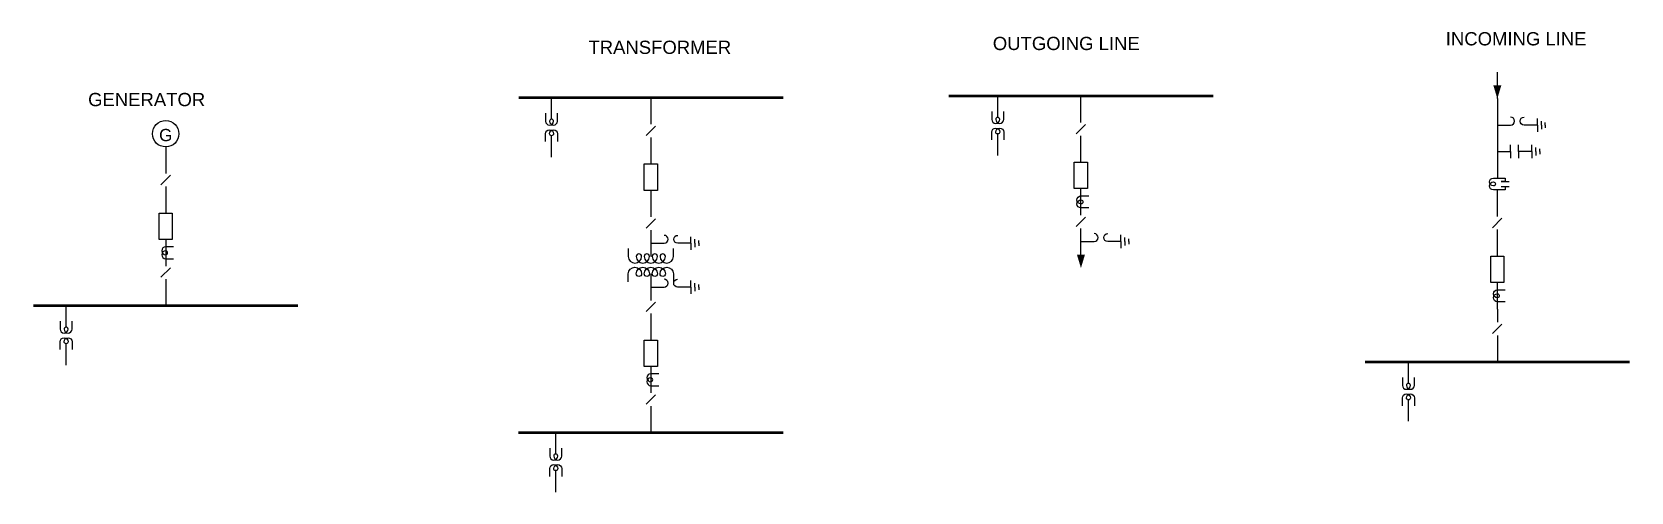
# Model space of a CAD drawing. Header units: millimetres. Extents: x 116 to 720, y 12 to 186.
import ezdxf

# ---------------------------------------------------------------- set-up
doc = ezdxf.new("R2010")
doc.units = ezdxf.units.MM
doc.styles.get("Standard").update_dxf_attribs({"font": 'arial_0.ttf'})

msp = doc.modelspace()

# ---------------------------------------------------------------- linework, layer by layer
for p, q in [((669.02, 160.78), (669.02, 170.78)), ((311.77, 153.03), (311.77, 161.12)), ((349.31, 161.12), (349.31, 151.12)), ((480.31, 153.68), (480.31, 161.76)), ((511.74, 151.76), (511.74, 161.76)), ((669.02, 160.78), (669.02, 150.78)), ((513.51, 151.03), (509.98, 147.49)), ((684.14, 150.78), (684.14, 153.28)), ((685.64, 150.78), (685.64, 152.28)), ((687.14, 150.78), (687.14, 151.78)), ((311.77, 138.69), (311.77, 146.78)), ((347.54, 146.85), (351.07, 150.38)), ((349.31, 146.12), (349.31, 136.12)), ((480.31, 139.34), (480.31, 147.42)), ((511.74, 136.76), (511.74, 146.76)), ((669.02, 150.78), (669.02, 140.78)), ((684.14, 150.78), (684.14, 148.28)), ((685.64, 150.78), (685.64, 149.28)), ((687.14, 150.78), (687.14, 149.78)), ((166.03, 142.53), (166.03, 132.53)), ((669.02, 140.78), (669.02, 130.78)), ((669.02, 140.78), (674.02, 140.78)), ((674.02, 140.78), (674.02, 143.28)), ((674.02, 140.78), (674.02, 138.28)), ((677.02, 140.78), (677.02, 143.28)), ((682.02, 140.78), (677.02, 140.78)), ((677.02, 140.78), (677.02, 138.28)), ((682.02, 140.78), (682.02, 143.28)), ((682.02, 140.78), (682.02, 138.28)), ((683.52, 140.78), (683.52, 142.28)), ((683.52, 140.78), (683.52, 139.28)), ((685.02, 140.78), (685.02, 141.78)), ((685.02, 140.78), (685.02, 139.78)), ((164.26, 128.27), (167.8, 131.8)), ((166.03, 127.53), (166.03, 117.53)), ((670.52, 130.78), (672.02, 130.78)), ((672.02, 129.53), (670.52, 129.53)), ((670.52, 129.53), (673.52, 129.53)), ((670.52, 127.53), (673.52, 127.53)), ((672.02, 130.78), (672.02, 129.53)), ((672.02, 127.53), (672.02, 126.28)), ((349.31, 126.12), (349.31, 116.12)), ((511.74, 116.76), (511.74, 126.76)), ((669.02, 116.28), (669.02, 126.28)), ((672.02, 126.28), (670.52, 126.28)), ((347.54, 111.85), (351.07, 115.38)), ((513.51, 116.03), (509.98, 112.49)), ((670.78, 115.55), (667.25, 112.01)), ((349.31, 111.12), (349.31, 101.12)), ((511.74, 101.76), (511.74, 111.76)), ((526.87, 106.76), (526.87, 109.26)), ((669.02, 101.28), (669.02, 111.28)), ((166.03, 107.53), (166.03, 97.53)), ((364.43, 106.12), (364.43, 108.62)), ((364.43, 106.12), (364.43, 103.62)), ((365.93, 106.12), (365.93, 107.62)), ((365.93, 106.12), (365.93, 104.62)), ((367.43, 106.12), (367.43, 107.12)), ((367.43, 106.12), (367.43, 105.12)), ((526.87, 106.76), (526.87, 104.26)), ((528.37, 106.76), (528.37, 108.26)), ((528.37, 106.76), (528.37, 105.26)), ((529.87, 106.76), (529.87, 107.76)), ((529.87, 106.76), (529.87, 105.76)), ((164.26, 93.27), (167.8, 96.8)), ((166.03, 92.53), (166.03, 82.53)), ((349.28, 94.56), (349.28, 84.56)), ((364.41, 89.56), (364.41, 92.06)), ((365.91, 89.56), (365.91, 91.06)), ((669.02, 81.28), (669.02, 91.28)), ((364.41, 89.56), (364.41, 87.06)), ((365.91, 89.56), (365.91, 88.06)), ((367.41, 89.56), (367.41, 90.56)), ((367.41, 89.56), (367.41, 88.56)), ((128.42, 74.45), (128.42, 82.53)), ((347.52, 80.29), (351.05, 83.82)), ((349.28, 79.56), (349.28, 69.56)), ((669.02, 81.28), (669.02, 76.28)), ((670.78, 75.55), (667.25, 72.01)), ((128.42, 60.11), (128.42, 68.19)), ((669.02, 71.28), (669.02, 61.28)), ((635.43, 53.19), (635.43, 61.28)), ((349.28, 59.56), (349.28, 49.56)), ((347.52, 45.29), (351.05, 48.82)), ((349.28, 44.56), (349.28, 34.56)), ((635.43, 38.85), (635.43, 46.94)), ((313.36, 26.47), (313.36, 34.56)), ((313.36, 12.13), (313.36, 20.22))]:
    msp.add_line(p, q)
for points, format in [([(669.02, 160.78, 0, 3, 0), (669.02, 165.78, 3, 3, 0)], "xyseb"), ([(309.52, 155.28), (309.52, 152.28, 1), (312.52, 152.28, 1), (311.02, 152.28, 1), (314.02, 152.28), (314.02, 155.28)], "xyb"), ([(478.06, 155.93), (478.06, 152.93, 1), (481.06, 152.93, 1), (479.56, 152.93, 1), (482.56, 152.93), (482.56, 155.93)], "xyb"), ([(669.02, 150.78), (674.02, 150.78, 1), (674.02, 153.78, -1)], "xyb"), ([(684.14, 150.78), (679.14, 150.78, -1), (679.14, 153.78, 1)], "xyb"), ([(309.52, 144.53), (309.52, 147.53, -1), (312.52, 147.53, -1), (311.02, 147.53, -1), (314.02, 147.53), (314.02, 144.53)], "xyb"), ([(478.06, 145.17), (478.06, 148.17, -1), (481.06, 148.17, -1), (479.56, 148.17, -1), (482.56, 148.17), (482.56, 145.17)], "xyb"), ([(670.52, 126.28), (667.52, 126.28, -1), (667.52, 129.28, -1), (667.52, 127.78, -1), (667.52, 130.78), (670.52, 130.78)], "xyb"), ([(514.74, 119.51), (511.74, 119.51, -1), (511.74, 122.51, -1), (511.74, 121.01, -1), (511.74, 124.01), (514.74, 124.01)], "xyb"), ([(349.31, 106.12), (354.31, 106.12, 1), (354.31, 109.12, -1)], "xyb"), ([(364.43, 106.12), (359.43, 106.12, -1), (359.43, 109.12, 1)], "xyb"), ([(511.74, 106.76), (516.74, 106.76, 1), (516.74, 109.76, -1)], "xyb"), ([(526.87, 106.76), (521.87, 106.76, -1), (521.87, 109.76, 1)], "xyb"), ([(169.03, 104.78), (166.03, 104.78, 1), (166.03, 101.78, 1), (166.03, 103.28, 1), (166.03, 100.28), (169.03, 100.28)], "xyb"), ([(340.78, 104.12), (340.78, 101.12, 1), (345.78, 101.12, 1), (343.78, 101.12, 1), (348.78, 101.12, 1), (346.78, 101.12, 1), (351.78, 101.12, 1), (349.78, 101.12, 1), (354.78, 101.12, 1), (352.78, 101.12, 1), (357.78, 101.12), (357.78, 104.12)], "xyb"), ([(511.74, 101.76, 3, 0, 0), (511.74, 96.76, 0, 0, 0)], "xyseb"), ([(340.78, 91.56), (340.78, 94.56, -1), (345.78, 94.56, -1), (343.78, 94.56, -1), (348.78, 94.56, -1), (346.78, 94.56, -1), (351.78, 94.56, -1), (349.78, 94.56, -1), (354.78, 94.56, -1), (352.78, 94.56, -1), (357.78, 94.56), (357.78, 91.56)], "xyb"), ([(349.28, 89.56), (354.28, 89.56, 1), (354.28, 92.56, -1)], "xyb"), ([(364.41, 89.56), (359.41, 89.56, -1), (359.41, 92.56, 1)], "xyb"), ([(672.02, 84.03), (669.02, 84.03, -1), (669.02, 87.03, -1), (669.02, 85.53, -1), (669.02, 88.53), (672.02, 88.53)], "xyb"), ([(126.17, 76.7), (126.17, 73.7, 1), (129.17, 73.7, 1), (127.67, 73.7, 1), (130.67, 73.7), (130.67, 76.7)], "xyb"), ([(126.17, 65.94), (126.17, 68.94, -1), (129.17, 68.94, -1), (127.67, 68.94, -1), (130.67, 68.94), (130.67, 65.94)], "xyb"), ([(352.28, 56.81), (349.28, 56.81, 1), (349.28, 53.81, 1), (349.28, 55.31, 1), (349.28, 52.31), (352.28, 52.31)], "xyb"), ([(633.18, 55.44), (633.18, 52.44, 1), (636.18, 52.44, 1), (634.68, 52.44, 1), (637.68, 52.44), (637.68, 55.44)], "xyb"), ([(633.18, 44.69), (633.18, 47.69, -1), (636.18, 47.69, -1), (634.68, 47.69, -1), (637.68, 47.69), (637.68, 44.69)], "xyb"), ([(311.11, 28.72), (311.11, 25.72, 1), (314.11, 25.72, 1), (312.61, 25.72, 1), (315.61, 25.72), (315.61, 28.72)], "xyb"), ([(311.11, 17.97), (311.11, 20.97, -1), (314.11, 20.97, -1), (312.61, 20.97, -1), (315.61, 20.97), (315.61, 17.97)], "xyb")]:
    msp.add_lwpolyline(points, format=format)
at = {"const_width": 1}
for points in [[(299.31, 161.12), (399.31, 161.12)], [(561.74, 161.76), (461.74, 161.76)], [(116.03, 82.53), (216.03, 82.53)], [(719.02, 61.28), (619.02, 61.28)], [(299.28, 34.56), (399.28, 34.56)]]:
    msp.add_lwpolyline(points, dxfattribs=at)
for points in [[(346.81, 136.12), (351.81, 136.12), (351.81, 126.12), (346.81, 126.12)], [(514.24, 126.76), (509.24, 126.76), (509.24, 136.76), (514.24, 136.76)], [(163.53, 117.53), (168.53, 117.53), (168.53, 107.53), (163.53, 107.53)], [(671.52, 91.28), (666.52, 91.28), (666.52, 101.28), (671.52, 101.28)], [(346.78, 69.56), (351.78, 69.56), (351.78, 59.56), (346.78, 59.56)]]:
    msp.add_lwpolyline(points, close=True)
msp.add_circle((166.03, 147.53), 5)

# ---------------------------------------------------------------- texts
for s, height, p in [('TRANSFORMER', 5, (325.71, 177.68)), ('OUTGOING LINE', 5, (478.46, 179.13)), ('INCOMING LINE', 5, (649.55, 180.9)), ('GENERATOR', 5, (136.73, 157.94)), ('G', 4.61, (163.53, 144.72))]:
    msp.add_text(s, height=height).set_placement(p)

doc.saveas('drawing.dxf')
